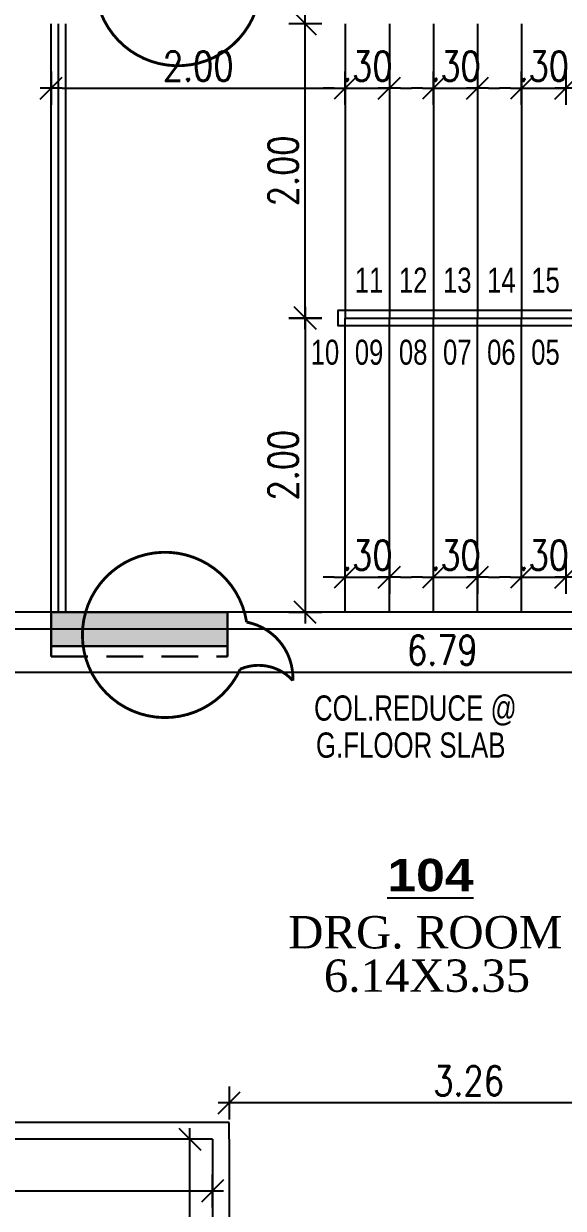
# Model space of a CAD drawing. Header units: inches. Extents: x 14331 to 14549, y 2557 to 2714.
# Drawn here: x 14389.06 to 14392.74, y 2588.55 to 2596.61 of the extents above; entities that cross this region are included whole.
import ezdxf
from ezdxf.enums import TextEntityAlignment as Align

# ---------------------------------------------------------------- set-up
doc = ezdxf.new("R2010")
doc.units = ezdxf.units.IN
doc.header["$LTSCALE"] = 0.25
doc.header["$MEASUREMENT"] = 0
doc.header["$PDMODE"] = 35
doc.linetypes.add('DASHEDX2', pattern=[1.5, 1, -0.5])
for name, color, linetype in [('dimension', 7, 'Continuous'), ('edge back', 34, 'Continuous'), ('proj-internal', 1, 'DASHEDX2'), ('Stair', 34, 'Continuous'), ('steel', 251, 'Continuous'), ('text-large', 7, 'Continuous'), ('wall', 7, 'Continuous'), ('WORK TEX', 6, 'Continuous')]:
    doc.layers.add(name, color=color, linetype=linetype)
for name, color, linetype, lineweight in [('P-COL', 7, 'Continuous', 30), ('P-COLHAT', 8, 'Continuous', 25), ('UNIT NOMBER', 1, 'Continuous', 18)]:
    doc.layers.add(name, color=color, linetype=linetype, lineweight=lineweight)
doc.styles.add('ARIAL', font='TIMES_0.TTF')
doc.styles.add('ARL', font='swisscl_0.ttf')
doc.styles.add('B', font='ARIBLK_0.TTF')
doc.styles.add('romans', font='romans.shx', dxfattribs={"width": 0.8})
doc.dimstyles.new('minitick-100', dxfattribs={"dimscale": 0.1, "dimtxt": 2, "dimasz": 0.75, "dimexe": 0.03125, "dimexo": 0.25, "dimgap": 0.5, "dimtad": 1, "dimzin": 4, "dimdsep": 46, "dimtxsty": 'romans', "dimblk1": 'MINITICK', "dimblk2": 'MINITICK', "dimsah": 1, "dimcen": 1, "dimse1": 1, "dimse2": 1, "dimclrd": 252, "dimclre": 256, "dimclrt": 256, "dimadec": 3, "dimazin": 0, "dimtfac": 0.8, "dimtix": 1, "dimtmove": 2, "dimatfit": 3, "dimfxl": 0, "dimtolj": 1, "dimtzin": 3, "dimarcsym": 0})

# ---------------------------------------------------------------- blocks, each defined once
blk = doc.blocks.new('BLC-A')
at = {"layer": 'P-COLHAT', "lineweight": 30}
blk.add_hatch(color=256, dxfattribs=at).paths.add_polyline_path([(-4.4671, 3.3523), (-4.4671, 3.5823), (-3.2671, 3.5823), (-3.2671, 3.3523)])
at = {"layer": 'P-COL'}
blk.add_lwpolyline([(-4.4671, 3.3523), (-4.4671, 3.5823), (-3.2671, 3.5823), (-3.2671, 3.3523)], close=True, dxfattribs=at)
blk = doc.blocks.new('MINITICK')
at = {"color": 7}
for p, q in [((0, -1.5), (0, 1.5)), ((1, 1), (-1, -1)), ((-1, 0), (1, 0))]:
    blk.add_line(p, q, dxfattribs=at)
blk = doc.blocks.new('*D85')
at = {"layer": 'Defpoints', "color": 0, "ltscale": 10, "transparency": 16777216}
for p in [(14389.2522, 2596.4318), (14391.2522, 2596.4318), (14391.2522, 2596.1679)]:
    blk.add_point(p, dxfattribs=at)
at = {"layer": 'dimension', "color": 252, "lineweight": -2, "ltscale": 10, "transparency": 16777216}
blk.add_line((14389.3272, 2596.1679), (14391.1772, 2596.1679), dxfattribs=at)
at = {"layer": 'dimension', "color": 252, "lineweight": -2, "ltscale": 10, "transparency": 16777216, "xscale": 0.07500000000000001, "yscale": 0.07500000000000001, "zscale": 0.07500000000000001, "rotation": 180}
blk.add_blockref('MINITICK', (14389.2522, 2596.1679), dxfattribs=at)
at = {"layer": 'dimension', "color": 252, "lineweight": -2, "ltscale": 10, "transparency": 16777216, "xscale": 0.07500000000000001, "yscale": 0.07500000000000001, "zscale": 0.07500000000000001}
blk.add_blockref('MINITICK', (14391.2522, 2596.1679), dxfattribs=at)
at = {"layer": 'dimension', "ltscale": 10, "transparency": 16777216, "insert": (14390.2522, 2596.3179), "char_height": 0.2, "attachment_point": 5, "style": 'romans'}
blk.add_mtext('\\A1;2.00', dxfattribs=at)
blk = doc.blocks.new('*D86')
at = {"layer": 'Defpoints', "color": 0, "ltscale": 10, "transparency": 16777216}
for p in [(14391.2522, 2596.4318), (14391.5522, 2596.4318), (14391.5522, 2596.1679)]:
    blk.add_point(p, dxfattribs=at)
at = {"layer": 'dimension', "color": 252, "lineweight": -2, "ltscale": 10, "transparency": 16777216}
for p, q in [((14391.1772, 2596.1679), (14391.1022, 2596.1679)), ((14391.2522, 2596.1679), (14391.5522, 2596.1679)), ((14391.6272, 2596.1679), (14391.7022, 2596.1679))]:
    blk.add_line(p, q, dxfattribs=at)
at = {"layer": 'dimension', "color": 252, "lineweight": -2, "ltscale": 10, "transparency": 16777216, "xscale": 0.07500000000000001, "yscale": 0.07500000000000001, "zscale": 0.07500000000000001}
blk.add_blockref('MINITICK', (14391.2522, 2596.1679), dxfattribs=at)
at = {"layer": 'dimension', "color": 252, "lineweight": -2, "ltscale": 10, "transparency": 16777216, "xscale": 0.07500000000000001, "yscale": 0.07500000000000001, "zscale": 0.07500000000000001, "rotation": 180}
blk.add_blockref('MINITICK', (14391.5522, 2596.1679), dxfattribs=at)
at = {"layer": 'dimension', "ltscale": 10, "transparency": 16777216, "insert": (14391.4022, 2596.3179), "char_height": 0.2, "attachment_point": 5, "style": 'romans'}
blk.add_mtext('\\A1;.30', dxfattribs=at)
blk = doc.blocks.new('*D79')
at = {"layer": 'Defpoints', "color": 0, "ltscale": 10, "transparency": 16777216}
for p in [(14391.8522, 2596.4318), (14392.1522, 2596.4318), (14392.1522, 2596.1679)]:
    blk.add_point(p, dxfattribs=at)
at = {"layer": 'dimension', "color": 252, "lineweight": -2, "ltscale": 10, "transparency": 16777216}
for p, q in [((14391.7772, 2596.1679), (14391.7022, 2596.1679)), ((14391.8522, 2596.1679), (14392.1522, 2596.1679)), ((14392.2272, 2596.1679), (14392.3022, 2596.1679))]:
    blk.add_line(p, q, dxfattribs=at)
at = {"layer": 'dimension', "color": 252, "lineweight": -2, "ltscale": 10, "transparency": 16777216, "xscale": 0.07500000000000001, "yscale": 0.07500000000000001, "zscale": 0.07500000000000001}
blk.add_blockref('MINITICK', (14391.8522, 2596.1679), dxfattribs=at)
at = {"layer": 'dimension', "color": 252, "lineweight": -2, "ltscale": 10, "transparency": 16777216, "xscale": 0.07500000000000001, "yscale": 0.07500000000000001, "zscale": 0.07500000000000001, "rotation": 180}
blk.add_blockref('MINITICK', (14392.1522, 2596.1679), dxfattribs=at)
at = {"layer": 'dimension', "ltscale": 10, "transparency": 16777216, "insert": (14392.0022, 2596.3179), "char_height": 0.2, "attachment_point": 5, "style": 'romans'}
blk.add_mtext('\\A1;.30', dxfattribs=at)
blk = doc.blocks.new('*D80')
at = {"layer": 'Defpoints', "color": 0, "ltscale": 10, "transparency": 16777216}
for p in [(14392.4522, 2596.4318), (14392.7522, 2596.4318), (14392.7522, 2596.1679)]:
    blk.add_point(p, dxfattribs=at)
at = {"layer": 'dimension', "color": 252, "lineweight": -2, "ltscale": 10, "transparency": 16777216}
for p, q in [((14392.3772, 2596.1679), (14392.3022, 2596.1679)), ((14392.4522, 2596.1679), (14392.7522, 2596.1679)), ((14392.8272, 2596.1679), (14392.9022, 2596.1679))]:
    blk.add_line(p, q, dxfattribs=at)
at = {"layer": 'dimension', "color": 252, "lineweight": -2, "ltscale": 10, "transparency": 16777216, "xscale": 0.07500000000000001, "yscale": 0.07500000000000001, "zscale": 0.07500000000000001}
blk.add_blockref('MINITICK', (14392.4522, 2596.1679), dxfattribs=at)
at = {"layer": 'dimension', "color": 252, "lineweight": -2, "ltscale": 10, "transparency": 16777216, "xscale": 0.07500000000000001, "yscale": 0.07500000000000001, "zscale": 0.07500000000000001, "rotation": 180}
blk.add_blockref('MINITICK', (14392.7522, 2596.1679), dxfattribs=at)
at = {"layer": 'dimension', "ltscale": 10, "transparency": 16777216, "insert": (14392.6022, 2596.3179), "char_height": 0.2, "attachment_point": 5, "style": 'romans'}
blk.add_mtext('\\A1;.30', dxfattribs=at)
blk = doc.blocks.new('*D83')
at = {"layer": 'Defpoints', "color": 0, "ltscale": 10, "transparency": 16777216}
for p in [(14390.9801, 2596.6065), (14391.2558, 2596.6065), (14391.2558, 2594.6057)]:
    blk.add_point(p, dxfattribs=at)
at = {"layer": 'dimension', "color": 252, "lineweight": -2, "ltscale": 10, "transparency": 16777216}
blk.add_line((14390.9801, 2594.6807), (14390.9801, 2596.5315), dxfattribs=at)
at = {"layer": 'dimension', "color": 252, "lineweight": -2, "ltscale": 10, "transparency": 16777216, "xscale": 0.07500000000000001, "yscale": 0.07500000000000001, "zscale": 0.07500000000000001}
for p, rotation in [((14390.9801, 2596.6065), 90), ((14390.9801, 2594.6057), 270)]:
    blk.add_blockref('MINITICK', p, dxfattribs=dict(at, rotation=rotation))
at = {"layer": 'dimension', "ltscale": 10, "transparency": 16777216, "insert": (14390.8301, 2595.6061), "char_height": 0.2, "attachment_point": 5, "rotation": 90, "style": 'romans'}
blk.add_mtext('\\A1;2.00', dxfattribs=at)
blk = doc.blocks.new('*D84')
at = {"layer": 'Defpoints', "color": 0, "ltscale": 10, "transparency": 16777216}
for p in [(14391.2558, 2594.6057), (14390.9801, 2592.605), (14391.2558, 2592.605)]:
    blk.add_point(p, dxfattribs=at)
at = {"layer": 'dimension', "color": 252, "lineweight": -2, "ltscale": 10, "transparency": 16777216}
blk.add_line((14390.9801, 2594.5307), (14390.9801, 2592.68), dxfattribs=at)
at = {"layer": 'dimension', "color": 252, "lineweight": -2, "ltscale": 10, "transparency": 16777216, "xscale": 0.07500000000000001, "yscale": 0.07500000000000001, "zscale": 0.07500000000000001}
for p, rotation in [((14390.9801, 2594.6057), 90), ((14390.9801, 2592.605), 270)]:
    blk.add_blockref('MINITICK', p, dxfattribs=dict(at, rotation=rotation))
at = {"layer": 'dimension', "ltscale": 10, "transparency": 16777216, "insert": (14390.8301, 2593.6053), "char_height": 0.2, "attachment_point": 5, "rotation": 90, "style": 'romans'}
blk.add_mtext('\\A1;2.00', dxfattribs=at)
blk = doc.blocks.new('*D87')
at = {"layer": 'Defpoints', "color": 0, "ltscale": 10, "transparency": 16777216}
for p in [(14391.2522, 2593.1072), (14391.5522, 2593.1072), (14391.5522, 2592.8433)]:
    blk.add_point(p, dxfattribs=at)
at = {"layer": 'dimension', "color": 252, "lineweight": -2, "ltscale": 10, "transparency": 16777216}
for p, q in [((14391.1772, 2592.8433), (14391.1022, 2592.8433)), ((14391.2522, 2592.8433), (14391.5522, 2592.8433)), ((14391.6272, 2592.8433), (14391.7022, 2592.8433))]:
    blk.add_line(p, q, dxfattribs=at)
at = {"layer": 'dimension', "color": 252, "lineweight": -2, "ltscale": 10, "transparency": 16777216, "xscale": 0.07500000000000001, "yscale": 0.07500000000000001, "zscale": 0.07500000000000001}
blk.add_blockref('MINITICK', (14391.2522, 2592.8433), dxfattribs=at)
at = {"layer": 'dimension', "color": 252, "lineweight": -2, "ltscale": 10, "transparency": 16777216, "xscale": 0.07500000000000001, "yscale": 0.07500000000000001, "zscale": 0.07500000000000001, "rotation": 180}
blk.add_blockref('MINITICK', (14391.5522, 2592.8433), dxfattribs=at)
at = {"layer": 'dimension', "ltscale": 10, "transparency": 16777216, "insert": (14391.4022, 2592.9933), "char_height": 0.2, "attachment_point": 5, "style": 'romans'}
blk.add_mtext('\\A1;.30', dxfattribs=at)
blk = doc.blocks.new('*D88')
at = {"layer": 'Defpoints', "color": 0, "ltscale": 10, "transparency": 16777216}
for p in [(14391.8522, 2593.1072), (14392.1522, 2593.1072), (14392.1522, 2592.8433)]:
    blk.add_point(p, dxfattribs=at)
at = {"layer": 'dimension', "color": 252, "lineweight": -2, "ltscale": 10, "transparency": 16777216}
for p, q in [((14391.7772, 2592.8433), (14391.7022, 2592.8433)), ((14391.8522, 2592.8433), (14392.1522, 2592.8433)), ((14392.2272, 2592.8433), (14392.3022, 2592.8433))]:
    blk.add_line(p, q, dxfattribs=at)
at = {"layer": 'dimension', "color": 252, "lineweight": -2, "ltscale": 10, "transparency": 16777216, "xscale": 0.07500000000000001, "yscale": 0.07500000000000001, "zscale": 0.07500000000000001}
blk.add_blockref('MINITICK', (14391.8522, 2592.8433), dxfattribs=at)
at = {"layer": 'dimension', "color": 252, "lineweight": -2, "ltscale": 10, "transparency": 16777216, "xscale": 0.07500000000000001, "yscale": 0.07500000000000001, "zscale": 0.07500000000000001, "rotation": 180}
blk.add_blockref('MINITICK', (14392.1522, 2592.8433), dxfattribs=at)
at = {"layer": 'dimension', "ltscale": 10, "transparency": 16777216, "insert": (14392.0022, 2592.9933), "char_height": 0.2, "attachment_point": 5, "style": 'romans'}
blk.add_mtext('\\A1;.30', dxfattribs=at)
blk = doc.blocks.new('*D89')
at = {"layer": 'Defpoints', "color": 0, "ltscale": 10, "transparency": 16777216}
for p in [(14392.4522, 2593.1072), (14392.7522, 2593.1072), (14392.7522, 2592.8433)]:
    blk.add_point(p, dxfattribs=at)
at = {"layer": 'dimension', "color": 252, "lineweight": -2, "ltscale": 10, "transparency": 16777216}
for p, q in [((14392.3772, 2592.8433), (14392.3022, 2592.8433)), ((14392.4522, 2592.8433), (14392.7522, 2592.8433)), ((14392.8272, 2592.8433), (14392.9022, 2592.8433))]:
    blk.add_line(p, q, dxfattribs=at)
at = {"layer": 'dimension', "color": 252, "lineweight": -2, "ltscale": 10, "transparency": 16777216, "xscale": 0.07500000000000001, "yscale": 0.07500000000000001, "zscale": 0.07500000000000001}
blk.add_blockref('MINITICK', (14392.4522, 2592.8433), dxfattribs=at)
at = {"layer": 'dimension', "color": 252, "lineweight": -2, "ltscale": 10, "transparency": 16777216, "xscale": 0.07500000000000001, "yscale": 0.07500000000000001, "zscale": 0.07500000000000001, "rotation": 180}
blk.add_blockref('MINITICK', (14392.7522, 2592.8433), dxfattribs=at)
at = {"layer": 'dimension', "ltscale": 10, "transparency": 16777216, "insert": (14392.6022, 2592.9933), "char_height": 0.2, "attachment_point": 5, "style": 'romans'}
blk.add_mtext('\\A1;.30', dxfattribs=at)
blk = doc.blocks.new('*D191')
at = {"layer": 'Defpoints', "color": 0, "ltscale": 10, "transparency": 16777216}
for p in [(14388.5192, 2592.4906), (14395.3061, 2592.4906), (14395.3061, 2592.1977)]:
    blk.add_point(p, dxfattribs=at)
at = {"layer": 'dimension', "color": 252, "lineweight": -2, "ltscale": 10, "transparency": 16777216}
blk.add_line((14388.5942, 2592.1977), (14395.2311, 2592.1977), dxfattribs=at)
at = {"layer": 'dimension', "color": 252, "lineweight": -2, "ltscale": 10, "transparency": 16777216, "xscale": 0.07500000000000001, "yscale": 0.07500000000000001, "zscale": 0.07500000000000001, "rotation": 180}
blk.add_blockref('MINITICK', (14388.5192, 2592.1977), dxfattribs=at)
at = {"layer": 'dimension', "color": 252, "lineweight": -2, "ltscale": 10, "transparency": 16777216, "xscale": 0.07500000000000001, "yscale": 0.07500000000000001, "zscale": 0.07500000000000001}
blk.add_blockref('MINITICK', (14395.3061, 2592.1977), dxfattribs=at)
at = {"layer": 'dimension', "ltscale": 10, "transparency": 16777216, "insert": (14391.9126, 2592.3477), "char_height": 0.2, "attachment_point": 5, "style": 'romans'}
blk.add_mtext('\\A1;6.79', dxfattribs=at)
blk = doc.blocks.new('*D203')
at = {"layer": 'Defpoints', "color": 0, "ltscale": 10, "transparency": 16777216}
for p in [(14386.69, 2588.6793), (14390.3485, 2588.6793), (14390.3485, 2588.671)]:
    blk.add_point(p, dxfattribs=at)
at = {"layer": 'dimension', "color": 252, "lineweight": -2, "ltscale": 10, "transparency": 16777216}
blk.add_line((14386.765, 2588.671), (14390.2735, 2588.671), dxfattribs=at)
at = {"layer": 'dimension', "color": 252, "lineweight": -2, "ltscale": 10, "transparency": 16777216, "xscale": 0.07500000000000001, "yscale": 0.07500000000000001, "zscale": 0.07500000000000001, "rotation": 180}
blk.add_blockref('MINITICK', (14386.69, 2588.671), dxfattribs=at)
at = {"layer": 'dimension', "color": 252, "lineweight": -2, "ltscale": 10, "transparency": 16777216, "xscale": 0.07500000000000001, "yscale": 0.07500000000000001, "zscale": 0.07500000000000001}
blk.add_blockref('MINITICK', (14390.3485, 2588.671), dxfattribs=at)
at = {"layer": 'dimension', "ltscale": 10, "transparency": 16777216, "insert": (14388.5192, 2588.821), "char_height": 0.2, "attachment_point": 5, "style": 'romans'}
blk.add_mtext('\\A1;3.66', dxfattribs=at)
blk = doc.blocks.new('*D204')
at = {"layer": 'Defpoints', "color": 0, "ltscale": 10, "transparency": 16777216}
for p in [(14390.1943, 2589.0226), (14390.3485, 2589.0226), (14390.3485, 2586.7842)]:
    blk.add_point(p, dxfattribs=at)
at = {"layer": 'dimension', "color": 252, "lineweight": -2, "ltscale": 10, "transparency": 16777216}
blk.add_line((14390.1943, 2586.8592), (14390.1943, 2588.9476), dxfattribs=at)
at = {"layer": 'dimension', "color": 252, "lineweight": -2, "ltscale": 10, "transparency": 16777216, "xscale": 0.07500000000000001, "yscale": 0.07500000000000001, "zscale": 0.07500000000000001}
for p, rotation in [((14390.1943, 2589.0226), 90), ((14390.1943, 2586.7842), 270)]:
    blk.add_blockref('MINITICK', p, dxfattribs=dict(at, rotation=rotation))
at = {"layer": 'dimension', "ltscale": 10, "transparency": 16777216, "insert": (14390.0443, 2587.9034), "char_height": 0.2, "attachment_point": 5, "rotation": 90, "style": 'romans'}
blk.add_mtext('\\A1;2.24', dxfattribs=at)
blk = doc.blocks.new('*D206')
at = {"layer": 'Defpoints', "color": 0, "ltscale": 10, "transparency": 16777216}
for p in [(14390.4628, 2589.2694), (14390.4628, 2588.987), (14393.7192, 2588.987)]:
    blk.add_point(p, dxfattribs=at)
at = {"layer": 'dimension', "color": 252, "lineweight": -2, "ltscale": 10, "transparency": 16777216}
blk.add_line((14393.6442, 2589.2694), (14390.5378, 2589.2694), dxfattribs=at)
at = {"layer": 'dimension', "color": 252, "lineweight": -2, "ltscale": 10, "transparency": 16777216, "xscale": 0.07500000000000001, "yscale": 0.07500000000000001, "zscale": 0.07500000000000001, "rotation": 180}
blk.add_blockref('MINITICK', (14390.4628, 2589.2694), dxfattribs=at)
at = {"layer": 'dimension', "color": 252, "lineweight": -2, "ltscale": 10, "transparency": 16777216, "xscale": 0.07500000000000001, "yscale": 0.07500000000000001, "zscale": 0.07500000000000001}
blk.add_blockref('MINITICK', (14393.7192, 2589.2694), dxfattribs=at)
at = {"layer": 'dimension', "ltscale": 10, "transparency": 16777216, "insert": (14392.091, 2589.4194), "char_height": 0.2, "attachment_point": 5, "style": 'romans'}
blk.add_mtext('\\A1;3.26', dxfattribs=at)

msp = doc.modelspace()

# ---------------------------------------------------------------- linework, layer by layer
at = {"layer": 'edge back', "color": 3, "const_width": 0.0195}
for points in [[(14390.6251, 2597.1151, 0.321855), (14390.9829, 2597.193, -0.372837), (14390.6687, 2596.7954, -6.819595)], [(14390.5379, 2592.2187, -0.321855), (14390.8957, 2592.1409, 0.372837), (14390.5815, 2592.5384, 6.819595)]]:
    msp.add_lwpolyline(points, format="xyb", close=True, dxfattribs=at)
at = {"layer": 'proj-internal', "color": 5, "lineweight": 30}
msp.add_lwpolyline([(14389.2522, 2592.375), (14389.2522, 2592.305), (14390.4522, 2592.305), (14390.4522, 2592.375)], dxfattribs=at)
at = {"layer": 'Stair', "ltscale": 2}
for p, q in [((14389.2522, 2592.605), (14389.2522, 2596.6065)), ((14389.3022, 2592.605), (14389.3022, 2596.6065)), ((14389.3522, 2592.605), (14389.3522, 2596.6065)), ((14391.2522, 2596.6065), (14391.2522, 2594.6057)), ((14391.5522, 2596.6065), (14391.5522, 2594.6057)), ((14391.8522, 2596.6065), (14391.8522, 2594.6057)), ((14392.1522, 2596.6065), (14392.1522, 2594.6057)), ((14392.4522, 2596.6065), (14392.4522, 2594.6057)), ((14391.2522, 2592.605), (14391.2522, 2594.6057)), ((14391.2522, 2594.6057), (14393.9522, 2594.6057)), ((14391.5522, 2592.605), (14391.5522, 2594.6057)), ((14391.8522, 2592.605), (14391.8522, 2594.6057)), ((14392.1522, 2592.605), (14392.1522, 2594.6057)), ((14392.4522, 2592.605), (14392.4522, 2594.6057))]:
    msp.add_line(p, q, dxfattribs=at)
at = {"layer": 'steel', "ltscale": 10}
msp.add_lwpolyline([(14394.0022, 2594.6557), (14391.2022, 2594.6557), (14391.2022, 2594.5557), (14394.0022, 2594.5557)], close=True, dxfattribs=at)
at = {"layer": 'wall'}
for p, q in [((14395.3061, 2592.605), (14386.5756, 2592.605)), ((14395.3061, 2592.4906), (14388.5192, 2592.4906)), ((14390.4628, 2589.137), (14386.5756, 2589.137)), ((14390.4628, 2589.0226), (14390.4628, 2589.137)), ((14390.3485, 2589.0226), (14386.69, 2589.0226)), ((14390.3485, 2589.0226), (14390.3485, 2586.7842)), ((14390.4628, 2589.0226), (14390.4628, 2589.0226)), ((14390.4628, 2589.0226), (14390.4628, 2586.7842))]:
    msp.add_line(p, q, dxfattribs=at)

# ---------------------------------------------------------------- block references
at = {"layer": 'P-COLHAT'}
msp.add_blockref('BLC-A', (14393.7192, 2589.0226), dxfattribs=at)

# ---------------------------------------------------------------- texts
at = {"layer": 'text-large', "style": 'ARIAL'}
for s, p in [('DRG. ROOM', (14391.7965, 2590.4301)), ('6.14X3.35', (14391.8083, 2590.135))]:
    msp.add_text(s, height=0.22, dxfattribs=at).set_placement(p, align=Align.MIDDLE_CENTER)
at = {"layer": 'UNIT NOMBER', "lineweight": -3, "style": 'B'}
msp.add_text('%%U104', height=0.22, dxfattribs=at).set_placement((14391.8318, 2590.8188), align=Align.MIDDLE_CENTER)
at = {"layer": 'WORK TEX', "style": 'ARL'}
for s, height, p in [('11', 0.17, (14391.4144, 2594.8633)), ('12', 0.17, (14391.7144, 2594.8633)), ('13', 0.17, (14392.0144, 2594.8633)), ('14', 0.17, (14392.3144, 2594.8633)), ('15', 0.17, (14392.6144, 2594.8633)), ('10', 0.17, (14391.1144, 2594.3731)), ('09', 0.17, (14391.4144, 2594.3731)), ('08', 0.17, (14391.7144, 2594.3731)), ('07', 0.17, (14392.0144, 2594.3731)), ('06', 0.17, (14392.3144, 2594.3731)), ('05', 0.17, (14392.6144, 2594.3731)), ('COL.REDUCE @', 0.171409, (14391.7293, 2591.9543)), ('G.FLOOR SLAB', 0.171409, (14391.6976, 2591.7023))]:
    msp.add_text(s, height=height, dxfattribs=at).set_placement(p, align=Align.MIDDLE_CENTER)

# ---------------------------------------------------------------- dimensions: what is measured, and where the dimension line sits
at = {"layer": 'dimension', "ltscale": 10}
for base, p1, p2, picture, middle in [((14390.9801, 2596.6065), (14391.2558, 2594.6057), (14391.2558, 2596.6065), '*D83', (14390.8301, 2595.6061)), ((14390.9801, 2592.605), (14391.2558, 2594.6057), (14391.2558, 2592.605), '*D84', (14390.8301, 2593.6053)), ((14390.1943, 2589.0226), (14390.3485, 2586.7842), (14390.3485, 2589.0226), '*D204', (14390.0443, 2587.9034))]:
    dim = msp.add_linear_dim(base=base, p1=p1, p2=p2, angle=90, dimstyle='minitick-100', dxfattribs=at)
    dim.commit()
    dim.dimension.update_dxf_attribs({"geometry": picture, "text_midpoint": middle})
for base, p1, p2, picture, middle in [((14391.2522, 2596.1679), (14389.2522, 2596.4318), (14391.2522, 2596.4318), '*D85', (14390.2522, 2596.3179)), ((14391.5522, 2596.1679), (14391.2522, 2596.4318), (14391.5522, 2596.4318), '*D86', (14391.4022, 2596.3179)), ((14392.1522, 2596.1679), (14391.8522, 2596.4318), (14392.1522, 2596.4318), '*D79', (14392.0022, 2596.3179)), ((14392.7522, 2596.1679), (14392.4522, 2596.4318), (14392.7522, 2596.4318), '*D80', (14392.6022, 2596.3179)), ((14391.5522, 2592.8433), (14391.2522, 2593.1072), (14391.5522, 2593.1072), '*D87', (14391.4022, 2592.9933)), ((14392.1522, 2592.8433), (14391.8522, 2593.1072), (14392.1522, 2593.1072), '*D88', (14392.0022, 2592.9933)), ((14392.7522, 2592.8433), (14392.4522, 2593.1072), (14392.7522, 2593.1072), '*D89', (14392.6022, 2592.9933)), ((14395.3061, 2592.1977), (14388.5192, 2592.4906), (14395.3061, 2592.4906), '*D191', (14391.9126, 2592.3477)), ((14390.4628, 2589.2694), (14393.7192, 2588.987), (14390.4628, 2588.987), '*D206', (14392.091, 2589.4194)), ((14390.3485, 2588.671), (14386.69, 2588.6793), (14390.3485, 2588.6793), '*D203', (14388.5192, 2588.821))]:
    dim = msp.add_linear_dim(base=base, p1=p1, p2=p2, dimstyle='minitick-100', dxfattribs=at)
    dim.commit()
    dim.dimension.update_dxf_attribs({"geometry": picture, "text_midpoint": middle})

doc.saveas('drawing.dxf')
